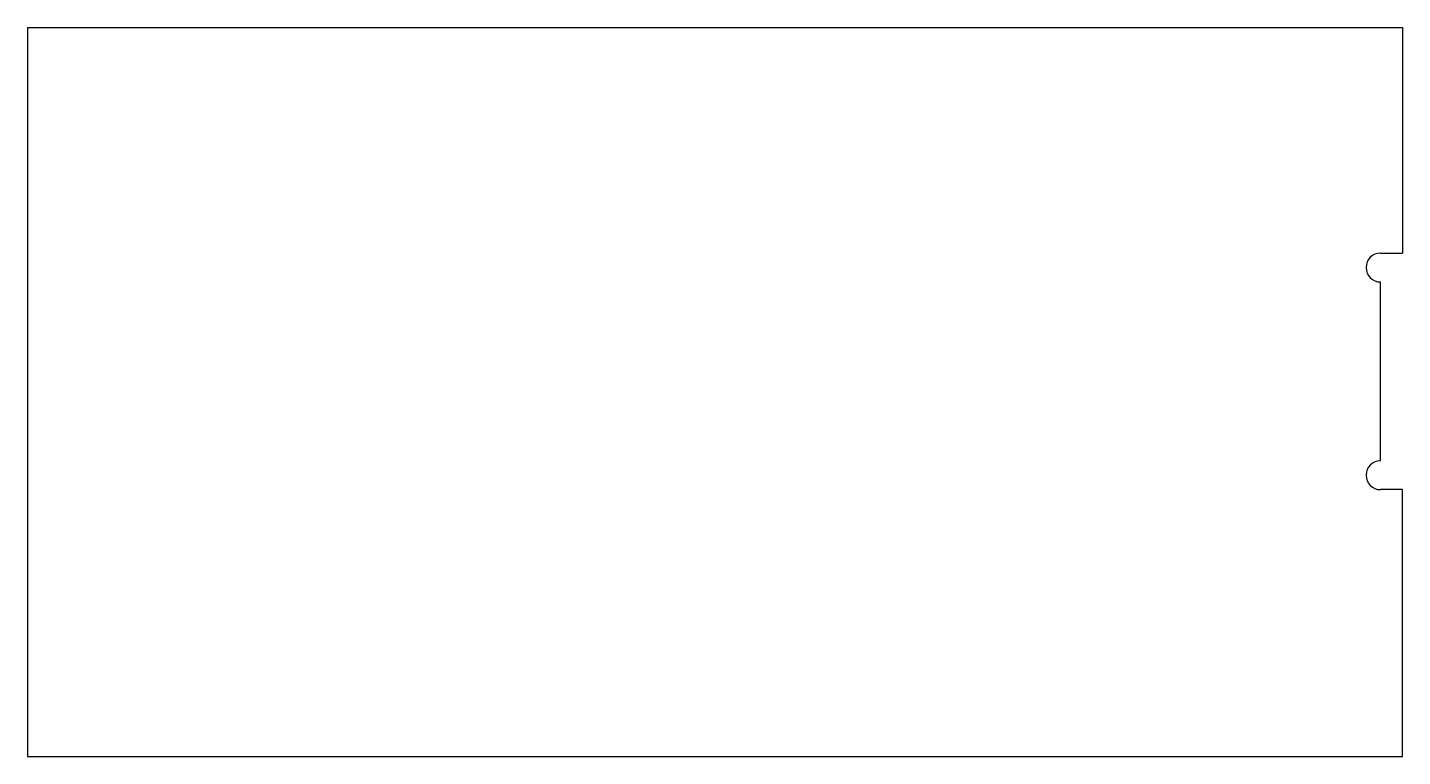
# Model space of a CAD drawing. Extents: x 2.46 to 6.4, y -5.93 to -3.84.
import ezdxf

# ---------------------------------------------------------------- set-up
doc = ezdxf.new("R2010")
doc.units = 0
doc.header["$MEASUREMENT"] = 0
doc.layers.add('BLACK', color=7, linetype='CONTINUOUS')

msp = doc.modelspace()

# ---------------------------------------------------------------- linework, layer by layer
at = {"layer": 'BLACK', "linetype": 'CONTINUOUS'}
for p, q in [((2.46457, -3.84055), (6.40157, -3.84055)), ((2.46457, -3.84055), (2.46457, -5.92717)), ((6.40157, -3.84055), (6.40157, -4.48622)), ((6.33858, -4.48622), (6.40157, -4.48622)), ((6.33858, -5.08071), (6.33858, -4.5689)), ((6.40157, -5.16339), (6.33858, -5.16339)), ((6.40157, -5.92717), (6.40157, -5.16339)), ((2.46457, -5.92717), (6.40157, -5.92717))]:
    msp.add_line(p, q, dxfattribs=at)
at = {"layer": 'BLACK'}
for centre, start in [((6.33858, -4.52756), 90), ((6.33858, -5.12205), 90.0001)]:
    msp.add_arc(centre, 0.04134, start, 270, dxfattribs=at)

doc.saveas('drawing.dxf')
